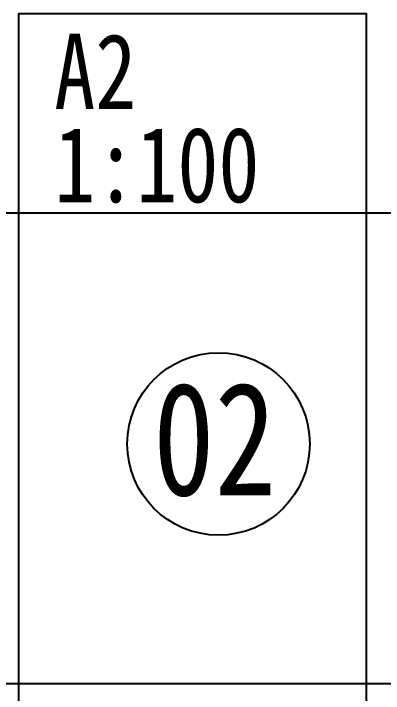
# Model space of a CAD drawing. Extents: x 169490 to 7584583, y -2399407 to 1374371.
# Drawn here: x 3632092 to 3665113, y 720183 to 780890 of the extents above; entities that cross this region are included whole.
import ezdxf

# ---------------------------------------------------------------- set-up
doc = ezdxf.new("R2010")
doc.units = 0
doc.header["$LTSCALE"] = 100
doc.layers.add('TEXT', color=7, linetype='CONTINUOUS')
doc.layers.add('图框', color=140, linetype='CONTINUOUS')
doc.styles.add('黑体', font='simhei.ttf', dxfattribs={"width": 0.7})

msp = doc.modelspace()

# ---------------------------------------------------------------- linework, layer by layer
at = {"layer": 'TEXT', "color": 2}
for points in [[(3663566.7, 763081.4), (3632566.7, 763081.4), (3632566.7, 780889.8), (3663566.7, 780889.8)], [(3663566.7, 703273), (3632566.7, 703273), (3632566.7, 721081.4), (3663566.7, 721081.4)]]:
    msp.add_lwpolyline(points, close=True, dxfattribs=at)
at = {"layer": 'TEXT', "color": 1}
msp.add_circle((3650390.1, 742460.9), 8148.1, dxfattribs=at)
at = {"layer": '图框'}
for points in [[(3558266.7, 721081.4), (3632566.7, 721081.4), (3632566.7, 763081.4), (3558266.7, 763081.4)], [(3663566.7, 721081.4), (3722966.7, 721081.4), (3722966.7, 763081.4), (3663566.7, 763081.4)]]:
    msp.add_lwpolyline(points, close=True, dxfattribs=at)

# ---------------------------------------------------------------- texts
at = {"layer": 'TEXT', "color": 2, "style": '黑体', "width": 0.8}
for s, p in [('A2', (3635719.9, 772364.2)), ('1:100', (3635729.8, 764038.1))]:
    msp.add_text(s, height=6729.45, dxfattribs=at).set_placement(p)
at = {"layer": 'TEXT', "color": 1, "style": '黑体', "width": 0.8}
msp.add_text('02', height=10094.18, dxfattribs=at).set_placement((3644545, 737872.3))

doc.saveas('drawing.dxf')
